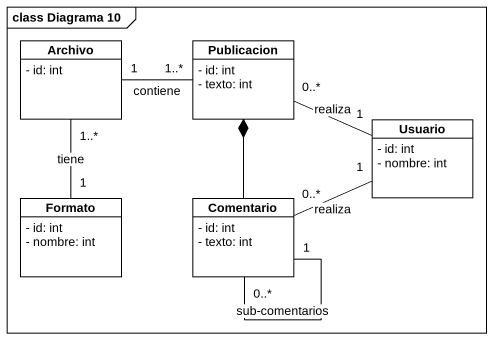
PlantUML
@startuml
mainframe class Diagrama 10
hide circle
hide empty members
skinparam classAttributeIconSize 0
class Archivo {
  - id: int
}
class Publicacion {
  - id: int
  - texto: int
}
class Usuario {
  - id: int
  - nombre: int
}
class Formato {
  - id: int
  - nombre: int
}
class Comentario {
  - id: int
  - texto: int
}
Archivo "1..*" -- "1" Formato : tiene
Publicacion "1..*" -left- "1" Archivo : contiene
Usuario "1" -left- "0..*" Publicacion : realiza
Usuario "1" -left- "0..*" Comentario : realiza
Comentario -up-* Publicacion
Comentario "0..*" -- "1" Comentario : sub-comentarios
@enduml
